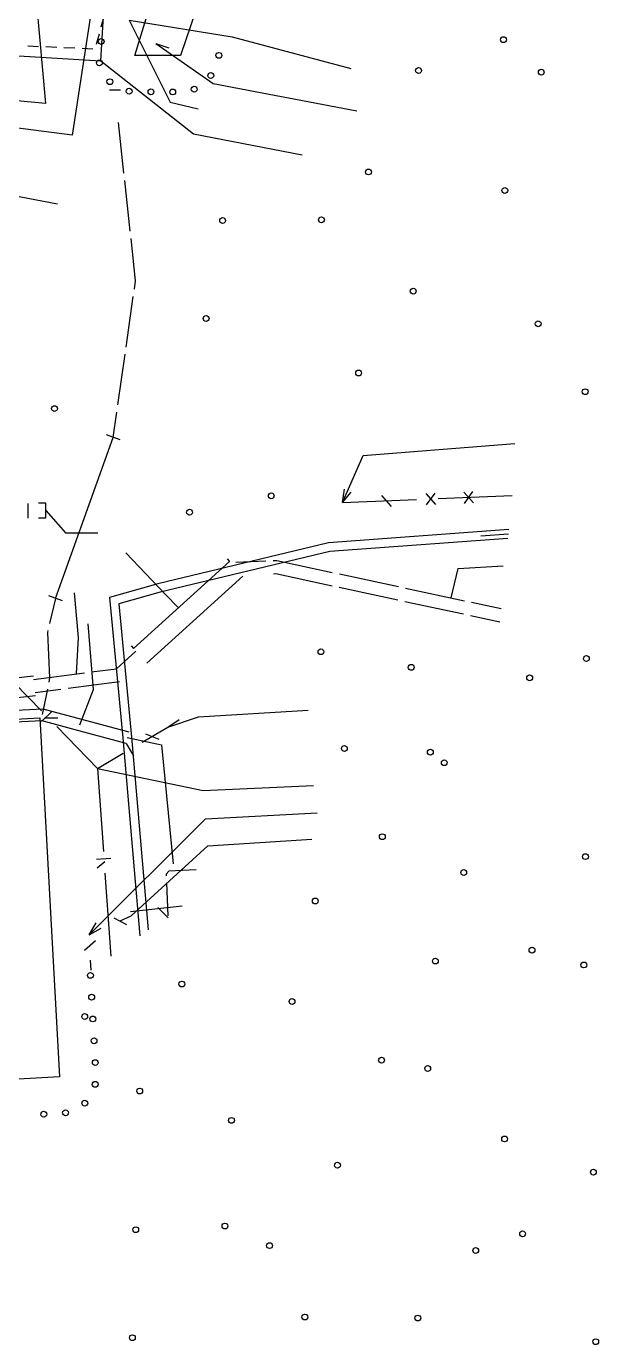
# Model space of a CAD drawing. Header units: metres. Extents: x 3206 to 3701, y 9896 to 11410.
# Drawn here: x 3396.4 to 3435.7, y 10628.6 to 10719.2 of the extents above; entities that cross this region are included whole.
import ezdxf

# ---------------------------------------------------------------- set-up
doc = ezdxf.new("R2010")
doc.units = ezdxf.units.M
for name, color, linetype in [('BUILDING', 7, 'Continuous'), ('CURB', 7, 'Continuous'), ('ELECTR_CABLE', 7, 'Continuous'), ('HEAT', 7, 'Continuous'), ('SEWER', 7, 'Continuous'), ('WATER_PIPELINE', 7, 'Continuous')]:
    doc.layers.add(name, color=color, linetype=linetype)

# ---------------------------------------------------------------- blocks, each defined once
blk = doc.blocks.new('ЧЕРЕМУХА_ШУБЕРТ')
blk.add_circle((0, 0), 0.2)
blk = doc.blocks.new('МОЖЖЕВЕЛЬНИК_СКАЛЬНЫЙ')
blk.add_circle((0, 0), 0.2)
blk = doc.blocks.new('БЕРЕЗА_ПОЛЕЗНАЯ')
blk.add_circle((0, 0), 0.2)
blk = doc.blocks.new('КЛЕН_САХАРИСТЫЙ')
blk.add_circle((0, 0), 0.2)

msp = doc.modelspace()

# ---------------------------------------------------------------- linework, layer by layer
at = {"layer": 'BUILDING'}
for points in [[(3406.413, 10721.903), (3408.377, 10721.294), (3406.965, 10717.155), (3405.679, 10717.162), (3403.84, 10717.172), (3404.623, 10719.702), (3405.402, 10722.216), (3406.413, 10721.903)], [(3389.777, 10646.484), (3388.42, 10671.156), (3397.306, 10671.645), (3398.663, 10646.973)]]:
    msp.add_lwpolyline(points, close=True, dxfattribs=at)
at = {"layer": 'CURB'}
for points in [[(3401.527, 10719.131), (3401.719, 10719.848)], [(3401.206, 10717.932), (3401.398, 10718.648)], [(3396.483, 10717.824), (3397.224, 10717.791)], [(3397.723, 10717.77), (3398.464, 10717.737)], [(3398.964, 10717.715), (3399.704, 10717.683)], [(3400.204, 10717.661), (3400.945, 10717.629)]]:
    msp.add_lwpolyline(points, dxfattribs=at)
at = {"layer": 'ELECTR_CABLE'}
for points in [[(3397.07, 10720.74), (3397.699, 10713.862), (3389.325, 10714.649)], [(3400.81, 10720.04), (3399.53, 10711.697), (3391.523, 10712.71)], [(3403.446, 10719.581), (3406.26, 10713.947), (3408.193, 10713.498)], [(3403.446, 10719.581), (3410.522, 10718.444), (3418.684, 10716.274)], [(3405.286, 10717.994), (3409.224, 10715.247), (3419.088, 10713.352)], [(3405.286, 10717.994), (3406.167, 10717.684)], [(3402.098, 10714.811), (3402.848, 10714.811)], [(3381.862, 10713.09), (3388.665, 10708.859), (3398.529, 10706.965)], [(3403.089, 10709.075), (3402.714, 10712.568)], [(3403.517, 10705.086), (3403.142, 10708.578)], [(3403.8, 10701.099), (3403.883, 10701.679), (3403.571, 10704.589)], [(3403.233, 10697.127), (3403.73, 10700.604)], [(3402.666, 10693.155), (3403.162, 10696.632)], [(3402.347, 10690.922), (3402.595, 10692.66)], [(3398.389, 10679.859), (3402.347, 10690.922)], [(3402.818, 10690.754), (3401.876, 10691.09)], [(3406.832, 10679.207), (3405.913, 10680.153), (3403.226, 10682.978)], [(3410.338, 10682.39), (3403.743, 10676.402)], [(3410.171, 10682.575), (3410.339, 10682.39)], [(3410.773, 10682.34), (3412.845, 10682.428)], [(3413.344, 10682.45), (3413.602, 10682.461), (3417.405, 10681.645)], [(3411.246, 10681.391), (3404.651, 10675.402)], [(3413.367, 10681.55), (3413.526, 10681.556), (3417.394, 10680.727)], [(3417.893, 10681.54), (3421.948, 10680.67)], [(3425.574, 10679.892), (3426.062, 10681.907), (3429.139, 10682.095)], [(3417.883, 10680.622), (3421.907, 10679.758)], [(3422.437, 10680.565), (3426.492, 10679.695)], [(3398.86, 10679.691), (3397.918, 10680.027)], [(3398.389, 10679.859), (3397.974, 10678.132)], [(3399.832, 10674.669), (3399.954, 10677.159), (3399.695, 10680.231)], [(3422.396, 10679.653), (3426.42, 10678.79)], [(3426.981, 10679.59), (3429.008, 10679.155)], [(3426.909, 10678.685), (3428.92, 10678.253)], [(3397.857, 10677.646), (3397.827, 10677.52), (3397.976, 10674.394), (3397.919, 10674.106)], [(3400.861, 10674.802), (3402.566, 10675.023), (3403.894, 10676.235)], [(3403.575, 10676.587), (3403.743, 10676.402)], [(3396.861, 10674.51), (3394.798, 10674.277)], [(3396.878, 10674.285), (3400.365, 10674.738)], [(3399.25, 10673.685), (3402.77, 10674.142)], [(3396.994, 10673.393), (3398.754, 10673.621)], [(3397.821, 10673.616), (3397.474, 10671.874)], [(3397.012, 10673.168), (3394.949, 10672.936)], [(3408.043, 10661.201), (3406.181, 10661.12), (3405.985, 10660.896), (3405.989, 10660.801)], [(3406.011, 10660.301), (3406.11, 10658.047)]]:
    msp.add_lwpolyline(points, dxfattribs=at)
at = {"layer": 'HEAT'}
for points in [[(3429.537, 10684.58), (3417.143, 10683.663), (3405.425, 10680.857), (3402.098, 10679.912), (3403.017, 10670.268)], [(3429.507, 10684.277), (3427.619, 10684.137)], [(3429.478, 10683.974), (3417.235, 10683.068), (3405.577, 10680.276), (3402.743, 10679.471), (3403.615, 10670.325)], [(3383.044, 10679.64), (3385.716, 10676.236), (3389.165, 10671.843), (3397.517, 10672.276), (3400.169, 10671.56), (3403.42, 10670.682)], [(3382.415, 10679.146), (3385.087, 10675.742), (3388.792, 10671.022), (3397.431, 10671.471), (3399.961, 10670.788), (3403.212, 10669.91)], [(3400.065, 10671.174), (3400.999, 10673.595), (3400.625, 10678.115)], [(3403.017, 10670.271), (3404.177, 10656.679)], [(3403.316, 10670.296), (3405.66, 10669.788), (3406.465, 10661.624)], [(3403.615, 10670.322), (3404.745, 10657.081)]]:
    msp.add_lwpolyline(points, dxfattribs=at)
at = {"layer": 'SEWER'}
for points in [[(3401.493, 10716.807), (3401.817, 10722.203)], [(3391.315, 10717.425), (3401.493, 10716.807)], [(3401.493, 10716.807), (3407.858, 10711.782), (3415.326, 10710.348)], [(3394.618, 10675.002), (3397.417, 10672.123)], [(3398.133, 10672.081), (3397.422, 10671.391)], [(3397.676, 10671.637), (3398.551, 10671.651)], [(3406.1, 10671.012), (3408.209, 10671.722), (3415.757, 10672.175)], [(3406.1, 10671.012), (3406.873, 10671.536)], [(3398.463, 10671.047), (3401.262, 10668.168)], [(3404.328, 10669.97), (3406.1, 10671.012)], [(3404.557, 10670.539), (3405.493, 10670.186)], [(3403.245, 10669.895), (3403.747, 10669.041)], [(3401.262, 10668.168), (3403.034, 10669.21)], [(3401.262, 10668.168), (3408.519, 10666.659), (3416.109, 10667.001)], [(3401.262, 10668.168), (3401.673, 10662.469)], [(3400.705, 10656.745), (3408.687, 10664.7), (3416.365, 10665.119)], [(3403.593, 10658.038), (3408.84, 10662.856), (3415.998, 10663.3)], [(3402.194, 10661.976), (3401.206, 10661.905)], [(3401.773, 10661.755), (3401.249, 10661.307)], [(3401.781, 10660.973), (3402.192, 10655.273)], [(3403.538, 10658.334), (3407.081, 10658.734)], [(3402.38, 10657.905), (3403.271, 10657.45)], [(3402.834, 10657.698), (3403.593, 10658.038)], [(3405.405, 10658.619), (3406.116, 10657.916)], [(3400.705, 10656.745), (3401.166, 10657.557)], [(3400.705, 10656.745), (3401.519, 10657.203)], [(3400.382, 10655.687), (3401.13, 10656.352)], [(3400.824, 10654.305), (3400.79, 10655.004)]]:
    msp.add_lwpolyline(points, dxfattribs=at)
at = {"layer": 'WATER_PIPELINE'}
for points in [[(3418.111, 10686.436), (3419.537, 10689.685), (3429.95, 10690.511)], [(3418.111, 10686.436), (3418.244, 10687.361)], [(3418.111, 10686.436), (3418.702, 10687.16)], [(3420.792, 10686.925), (3421.452, 10686.174)], [(3423.844, 10687.056), (3424.505, 10686.304)], [(3424.443, 10687.083), (3423.855, 10686.275)], [(3424.688, 10686.718), (3429.766, 10686.935)], [(3426.452, 10687.167), (3427.113, 10686.416)], [(3427.051, 10687.195), (3426.463, 10686.386)], [(3396.478, 10686.376), (3396.487, 10685.379)], [(3397.216, 10685.39), (3397.716, 10685.39), (3397.716, 10686.39), (3397.216, 10686.39)], [(3397.716, 10685.89), (3399.065, 10684.364), (3401.298, 10684.364)], [(3418.111, 10686.436), (3423.189, 10686.653)]]:
    msp.add_lwpolyline(points, dxfattribs=at)

# ---------------------------------------------------------------- block references
at = {"layer": 'BUSH'}
for p in [(3401.518, 10718.126), (3401.397, 10716.652), (3409.612, 10717.171), (3409.053, 10715.785), (3423.333, 10716.129), (3431.767, 10716.019), (3402.118, 10715.363), (3403.441, 10714.707), (3407.915, 10714.844), (3404.939, 10714.666), (3406.439, 10714.658), (3429.263, 10707.889), (3409.865, 10705.82), (3416.658, 10705.869), (3422.966, 10700.967), (3408.732, 10699.089), (3431.553, 10698.728), (3419.212, 10695.344), (3413.21, 10686.905), (3416.623, 10676.19), (3422.829, 10675.118), (3430.97, 10674.397), (3418.234, 10669.545), (3425.1, 10668.563), (3420.844, 10663.479), (3434.804, 10662.111), (3426.438, 10661.016), (3416.237, 10659.062), (3424.49, 10654.934), (3431.131, 10655.687), (3400.783, 10653.949), (3407.068, 10653.354), (3400.866, 10652.451), (3414.637, 10652.156), (3400.391, 10651.122), (3400.948, 10650.954), (3401.03, 10649.456), (3401.113, 10647.958), (3420.791, 10648.124), (3401.108, 10646.463), (3404.172, 10646.001), (3400.393, 10645.171), (3397.577, 10644.41), (3399.073, 10644.508), (3410.476, 10643.987), (3429.248, 10642.71), (3417.76, 10640.905), (3435.351, 10640.426), (3403.896, 10636.474), (3410.029, 10636.725), (3430.483, 10636.194), (3415.52, 10630.472), (3423.286, 10630.403), (3403.664, 10629.053), (3435.511, 10628.776)]:
    msp.add_blockref('МОЖЖЕВЕЛЬНИК_СКАЛЬНЫЙ', p, dxfattribs=at)
at = {"layer": 'TREE'}
for name, p in [('ЧЕРЕМУХА_ШУБЕРТ', (3429.168, 10718.25)), ('ЧЕРЕМУХА_ШУБЕРТ', (3419.894, 10709.159)), ('БЕРЕЗА_ПОЛЕЗНАЯ', (3434.788, 10694.06)), ('ЧЕРЕМУХА_ШУБЕРТ', (3398.312, 10692.898)), ('БЕРЕЗА_ПОЛЕЗНАЯ', (3407.595, 10685.778)), ('БЕРЕЗА_ПОЛЕЗНАЯ', (3434.869, 10675.721)), ('КЛЕН_САХАРИСТЫЙ', (3424.144, 10669.288)), ('БЕРЕЗА_ПОЛЕЗНАЯ', (3434.698, 10654.667)), ('БЕРЕЗА_ПОЛЕЗНАЯ', (3423.961, 10647.547)), ('БЕРЕЗА_ПОЛЕЗНАЯ', (3413.093, 10635.379)), ('БЕРЕЗА_ПОЛЕЗНАЯ', (3427.263, 10635.045))]:
    msp.add_blockref(name, p, dxfattribs=at)

doc.saveas('drawing.dxf')
